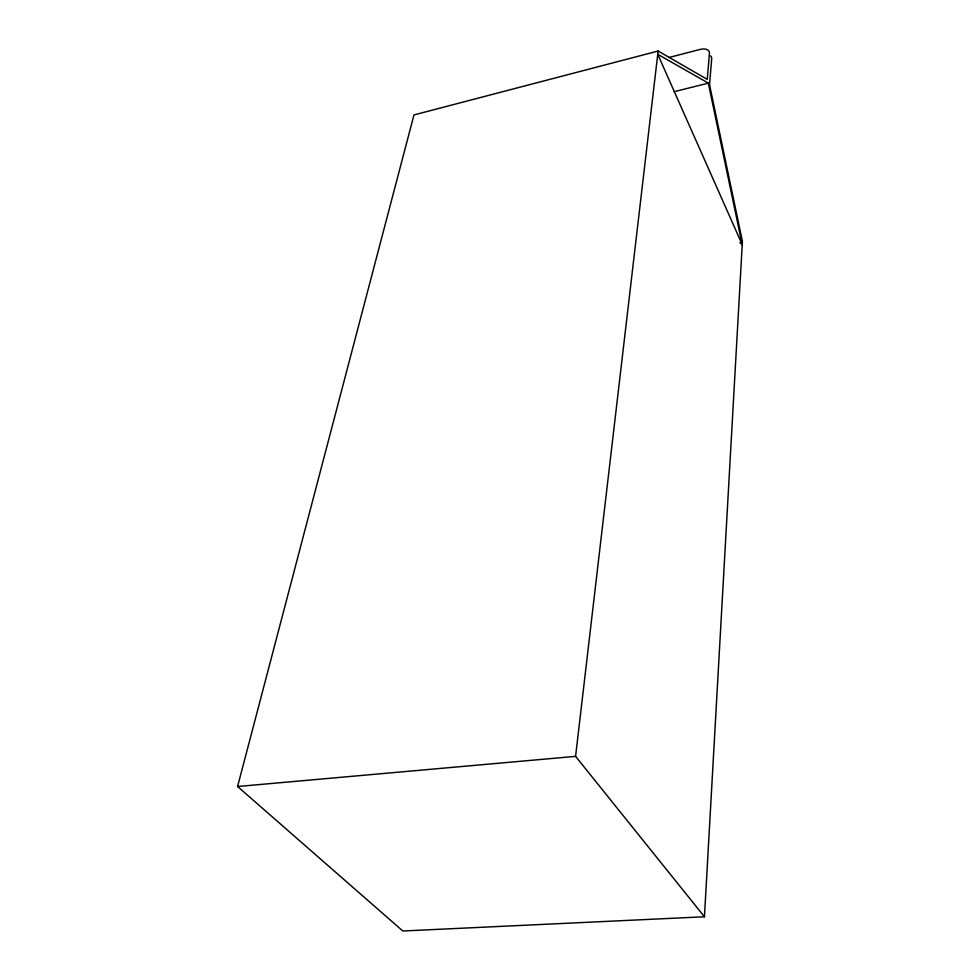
<?xml version="1.0" encoding="UTF-8"?>
<svg xmlns="http://www.w3.org/2000/svg" width="980" height="980" viewBox="0 0 980 980"><rect width="100%" height="100%" fill="white"/><g stroke="black" fill="none" stroke-linecap="round" stroke-linejoin="round"><path stroke-width="1.47" d="M669.046 57.477L700.014 49.441A10.694 6.052 -25 0 1 709.447 53.459L707.266 79.38L658.131 51.033L413.977 114.93L237.589 786.511L402.829 931L704.448 916.766L742.411 241.411L709.545 84.782L711.676 58.849A10.658 6.064 -25 0 0 710.61 55.885M704.448 916.766L575.579 756.364L658.131 51.033M674.203 91.691L708.32 83.129L742.228 244.682L739.949 242.66M237.589 786.511L575.579 756.364M708.32 83.129L657.752 54.304L742.228 244.682"/></g></svg>
